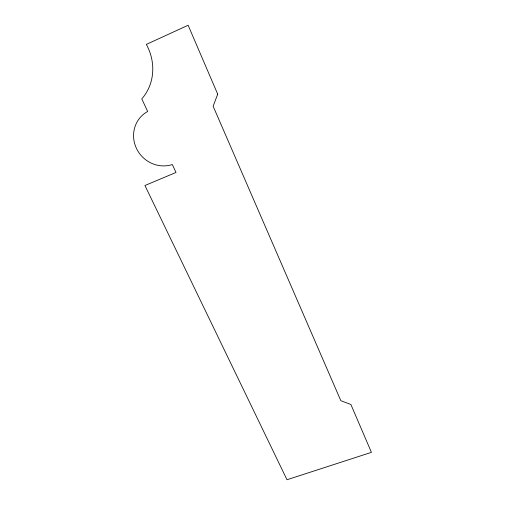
<?xml version="1.0" encoding="UTF-8"?>
<svg xmlns="http://www.w3.org/2000/svg" width="505" height="505" viewBox="0 0 505 505"><rect width="100%" height="100%" fill="white"/><g stroke="black" fill="none" stroke-linecap="round" stroke-linejoin="round"><path stroke-width="0.76" d="M217.699 94.157L213.129 106.227L340.831 400.692L350.887 404.492L371.427 452.354L286.998 479.75L144.929 185.499L176.011 172.464L172.325 164.535A29.486 28.065 48.9 0 1 136.363 148.211A29.486 28.065 48.9 0 1 147.656 111.485L141.785 98.86A47.805 43.96 60.4 0 0 146.33 44.408L188.125 25.25L217.699 94.157"/></g></svg>
